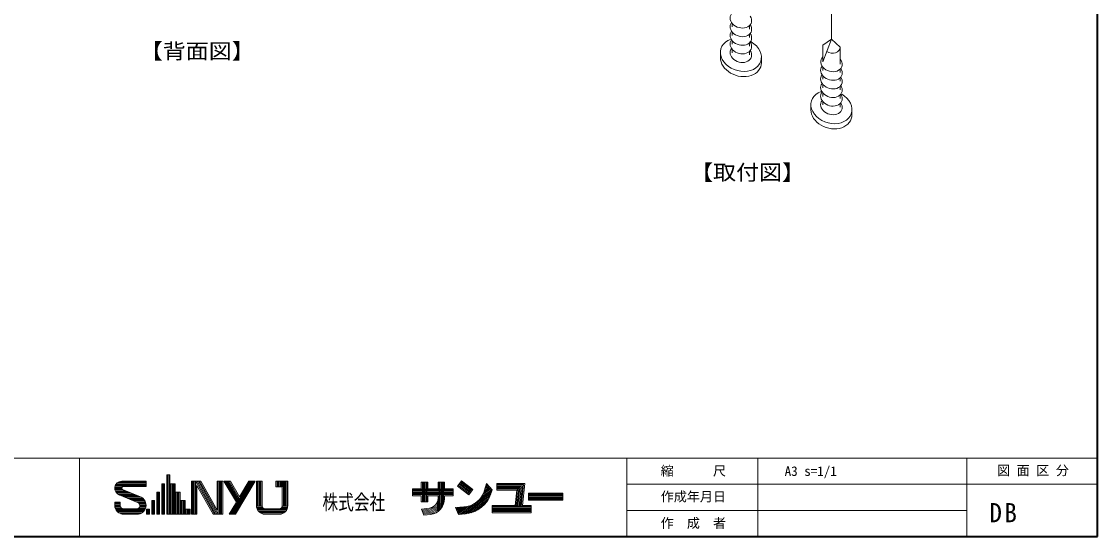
# Model space of a CAD drawing. Units: millimetres on the paper. Extents: x -195 to 195, y -138 to 138.
# Drawn here: x -11.1 to 194.8, y -137.5 to -38.9 of the extents above; entities that cross this region are included whole.
import ezdxf
from ezdxf.enums import TextEntityAlignment as Align

# ---------------------------------------------------------------- set-up
doc = ezdxf.new("R2010")
doc.units = ezdxf.units.MM
doc.linetypes.add('DOUBLE_CHAIN1', pattern=[8.8, 5, -1, 0.6, -0.6, 0.6, -1])
for name, color, linetype, lineweight in [('0-0_本体', 4, 'Continuous', 18), ('0-8_基準線', 4, 'DOUBLE_CHAIN1', 18), ('8-0_基準線', 4, 'Continuous', 18), ('8-1_ねじ', 4, 'Continuous', 18), ('F-0_図面枠', 4, 'Continuous', 18)]:
    doc.layers.add(name, color=color, linetype=linetype, lineweight=lineweight)
doc.layers.add('F-2_文字1', color=7, linetype='Continuous')
doc.layers.add('F-3_文字2', color=7, linetype='Continuous')
doc.styles.add('ＭＳ ゴシック', font='')
doc.styles.get('ＭＳ ゴシック').set_extended_font_data('MS Gothic')

msp = doc.modelspace()

# ---------------------------------------------------------------- linework, layer by layer
at = {"layer": '0-0_本体'}
for p, q in [((7.035, -127.472), (12.763, -127.472)), ((7.23, -127.261), (12.763, -127.261)), ((7.557, -127.05), (12.763, -127.05)), ((8.1, -126.928), (12.763, -126.928)), ((12.763, -127.961), (12.763, -126.928)), ((15.76, -127.394), (16.305, -127.394)), ((15.76, -133.256), (15.76, -127.394)), ((15.971, -133.256), (15.971, -127.394)), ((16.182, -133.256), (16.182, -127.394)), ((16.305, -133.256), (16.305, -127.394)), ((16.726, -125.729), (17.326, -125.729)), ((16.726, -133.256), (16.726, -125.729)), ((16.937, -133.256), (16.937, -125.729)), ((17.148, -133.256), (17.148, -125.729)), ((17.326, -127.394), (17.326, -125.729)), ((17.326, -127.394), (18.292, -127.394)), ((17.359, -133.256), (17.359, -127.394)), ((17.57, -133.256), (17.57, -127.394)), ((17.781, -133.256), (17.781, -127.394)), ((17.992, -133.256), (17.992, -127.394)), ((18.203, -133.256), (18.203, -127.394)), ((18.292, -129.015), (18.292, -127.394)), ((21.422, -126.928), (23.254, -126.928)), ((21.422, -133.256), (21.422, -126.928)), ((21.633, -133.256), (21.633, -126.928)), ((21.844, -133.256), (21.844, -126.928)), ((22.055, -133.256), (22.055, -126.928)), ((22.26, -126.904), (25.828, -133.256)), ((22.266, -133.256), (22.266, -126.928)), ((22.516, -126.928), (26.069, -133.256)), ((22.758, -126.928), (26.312, -133.256)), ((23, -126.928), (26.468, -133.105)), ((23.254, -126.928), (26.352, -132.444)), ((26.352, -132.444), (26.352, -126.928)), ((26.352, -126.928), (27.418, -126.928)), ((26.574, -133.256), (26.574, -126.928)), ((26.785, -133.256), (26.785, -126.928)), ((26.996, -133.256), (26.996, -126.928)), ((27.207, -133.256), (27.207, -126.928)), ((27.418, -133.256), (27.418, -126.928)), ((27.651, -126.928), (28.89, -126.928)), ((27.651, -126.928), (30.028, -130.934)), ((27.896, -126.928), (30.28, -130.945)), ((28.141, -126.928), (30.403, -130.738)), ((28.387, -126.928), (30.526, -130.532)), ((28.632, -126.928), (30.648, -130.325)), ((28.89, -126.928), (30.648, -129.89)), ((28.908, -133.256), (32.664, -126.928)), ((29.153, -133.256), (32.91, -126.928)), ((29.399, -133.256), (33.155, -126.928)), ((29.644, -133.256), (33.4, -126.928)), ((29.889, -133.256), (33.646, -126.928)), ((30.648, -129.89), (32.406, -126.928)), ((32.406, -126.928), (33.646, -126.928)), ((33.879, -131.591), (33.879, -126.928)), ((33.879, -126.928), (34.945, -126.928)), ((34.09, -131.719), (34.09, -126.928)), ((34.301, -131.719), (34.301, -126.928)), ((34.512, -131.719), (34.512, -126.928)), ((34.723, -131.719), (34.723, -126.928)), ((34.945, -131.591), (34.945, -126.928)), ((37.609, -126.928), (39.874, -126.928)), ((37.609, -127.994), (37.609, -126.928)), ((37.82, -127.994), (37.82, -126.928)), ((38.031, -127.994), (38.031, -126.928)), ((38.242, -127.994), (38.242, -126.928)), ((38.453, -127.994), (38.453, -126.928)), ((38.664, -127.994), (38.664, -126.928)), ((38.875, -127.994), (38.875, -126.928)), ((39.03, -131.719), (39.03, -126.928)), ((39.241, -131.719), (39.241, -126.928)), ((39.452, -131.719), (39.452, -126.928)), ((39.663, -131.719), (39.663, -126.928)), ((39.874, -131.591), (39.874, -126.928)), ((65.411, -128.373), (65.411, -127.121)), ((65.411, -127.121), (66.663, -127.121)), ((65.622, -130.845), (65.622, -127.121)), ((65.833, -130.845), (65.833, -127.121)), ((66.043, -130.845), (66.043, -127.121)), ((66.254, -130.845), (66.254, -127.121)), ((66.465, -130.845), (66.465, -127.121)), ((66.663, -128.373), (66.663, -127.121)), ((68.608, -127.121), (69.86, -127.121)), ((68.608, -128.373), (68.608, -127.121)), ((68.819, -132.531), (68.819, -127.121)), ((69.03, -132.324), (69.03, -127.121)), ((69.241, -132.072), (69.241, -127.121)), ((69.452, -131.751), (69.452, -127.121)), ((69.663, -131.301), (69.663, -127.121)), ((69.86, -128.373), (69.86, -127.121)), ((72.359, -127.85), (73.123, -126.857)), ((72.617, -127.515), (74.759, -129.163)), ((72.745, -127.348), (74.888, -128.996)), ((72.874, -127.181), (75.016, -128.829)), ((73.003, -127.014), (75.145, -128.662)), ((73.123, -126.857), (75.265, -128.505)), ((77.517, -128.636), (77.902, -127.351)), ((77.789, -127.729), (78.057, -127.533)), ((77.902, -127.351), (78.952, -128.577)), ((79.838, -128.604), (79.838, -127.351)), ((79.838, -127.351), (85.208, -127.351)), ((79.838, -127.562), (84.973, -127.562)), ((84.524, -131.689), (84.973, -127.562)), ((84.749, -131.57), (85.208, -127.351)), ((6.768, -128.316), (8.109, -128.316)), ((6.779, -128.105), (8.137, -128.105)), ((6.791, -128.527), (8.322, -128.527)), ((6.824, -127.894), (12.763, -127.894)), ((6.848, -128.738), (8.83, -128.738)), ((6.906, -127.683), (12.763, -127.683)), ((6.946, -128.949), (9.338, -128.949)), ((7.095, -129.16), (9.847, -129.16)), ((7.324, -129.371), (10.355, -129.371)), ((7.601, -129.526), (11.134, -130.991)), ((7.735, -129.582), (10.864, -129.582)), ((8.275, -128.508), (11.695, -129.926)), ((8.358, -127.961), (12.763, -127.961)), ((14.795, -133.256), (14.795, -129.015)), ((14.795, -129.015), (15.338, -129.015)), ((15.006, -133.256), (15.006, -129.015)), ((15.216, -133.256), (15.216, -129.015)), ((15.338, -133.256), (15.338, -129.015)), ((18.292, -129.015), (19.258, -129.015)), ((18.414, -133.256), (18.414, -129.015)), ((18.625, -133.256), (18.625, -129.015)), ((18.836, -133.256), (18.836, -129.015)), ((19.047, -133.256), (19.047, -129.015)), ((19.258, -130.636), (19.258, -129.015)), ((22.488, -133.256), (22.488, -127.741)), ((22.488, -127.741), (25.586, -133.256)), ((37.609, -127.994), (38.808, -127.994)), ((38.808, -131.591), (38.808, -127.994)), ((63.73, -128.373), (65.411, -128.373)), ((63.73, -129.691), (63.73, -128.373)), ((63.73, -128.426), (71.475, -128.426)), ((63.73, -128.637), (71.475, -128.637)), ((63.73, -128.848), (71.475, -128.848)), ((63.73, -129.059), (71.475, -129.059)), ((63.73, -129.27), (71.475, -129.27)), ((63.73, -129.48), (71.475, -129.48)), ((66.663, -128.373), (68.608, -128.373)), ((69.86, -128.373), (71.475, -128.373)), ((71.475, -129.691), (71.475, -128.373)), ((72.359, -127.85), (74.502, -129.498)), ((72.488, -127.683), (74.63, -129.33)), ((73.132, -133.235), (78.801, -129.079)), ((73.533, -133.203), (78.687, -129.425)), ((74.502, -129.498), (75.265, -128.505)), ((76.271, -130.673), (78.902, -128.744)), ((76.895, -129.953), (78.884, -128.496)), ((77.18, -129.484), (78.746, -128.336)), ((77.362, -129.088), (78.608, -128.175)), ((77.487, -128.735), (78.47, -128.014)), ((77.588, -128.4), (78.333, -127.854)), ((77.688, -128.065), (78.195, -127.693)), ((78.798, -129.092), (78.952, -128.577)), ((79.838, -127.773), (84.738, -127.773)), ((79.838, -127.984), (84.503, -127.984)), ((79.838, -128.195), (84.268, -128.195)), ((79.838, -128.406), (84.032, -128.406)), ((79.838, -128.604), (83.679, -128.604)), ((83.357, -131.57), (83.679, -128.604)), ((83.463, -131.689), (83.809, -128.512)), ((83.675, -131.689), (84.032, -128.406)), ((83.888, -131.689), (84.268, -128.195)), ((84.1, -131.689), (84.503, -127.984)), ((84.312, -131.689), (84.738, -127.773)), ((85.903, -130.548), (85.903, -129.23)), ((85.903, -129.23), (92.495, -129.23)), ((85.903, -129.388), (92.495, -129.388)), ((85.903, -129.599), (92.495, -129.599)), ((92.495, -130.548), (92.495, -129.23)), ((6.768, -130.925), (7.8, -130.925)), ((6.768, -131.524), (6.768, -130.925)), ((6.769, -131.058), (7.801, -131.058)), ((6.769, -131.269), (7.801, -131.269)), ((6.769, -131.48), (7.801, -131.48)), ((6.776, -131.691), (7.814, -131.691)), ((7.8, -131.558), (7.8, -130.925)), ((8.243, -129.793), (11.372, -129.793)), ((8.752, -130.003), (11.857, -130.003)), ((9.26, -130.214), (12.162, -130.214)), ((9.769, -130.425), (12.369, -130.425)), ((10.277, -130.636), (12.517, -130.636)), ((10.786, -130.847), (12.625, -130.847)), ((11.27, -131.058), (12.699, -131.058)), ((11.475, -131.269), (12.744, -131.269)), ((11.554, -131.48), (12.762, -131.48)), ((11.556, -131.691), (12.755, -131.691)), ((13.829, -130.636), (14.373, -130.636)), ((13.829, -133.256), (13.829, -130.636)), ((14.04, -133.256), (14.04, -130.636)), ((14.251, -133.256), (14.251, -130.636)), ((14.373, -133.256), (14.373, -130.636)), ((19.258, -130.636), (20.223, -130.636)), ((19.258, -133.256), (19.258, -130.636)), ((19.469, -133.256), (19.469, -130.636)), ((19.679, -133.256), (19.679, -130.636)), ((19.89, -133.256), (19.89, -130.636)), ((20.101, -133.256), (20.101, -130.636)), ((20.223, -132.257), (20.223, -130.636)), ((28.65, -133.256), (30.028, -130.934)), ((33.879, -131.613), (33.901, -131.613)), ((33.884, -131.719), (34.958, -131.719)), ((38.794, -131.719), (39.869, -131.719)), ((63.73, -129.691), (65.411, -129.691)), ((65.411, -130.845), (65.411, -129.691)), ((65.411, -130.845), (66.663, -130.845)), ((66.663, -129.691), (68.608, -129.691)), ((66.663, -130.845), (66.663, -129.691)), ((67.811, -131.733), (69.35, -131.541)), ((68.101, -131.484), (69.324, -131.332)), ((68.29, -131.248), (69.298, -131.123)), ((68.502, -132.62), (68.502, -130.827)), ((68.608, -130.22), (68.608, -129.691)), ((68.608, -132.62), (68.608, -130.223)), ((69.86, -129.691), (71.475, -129.691)), ((69.86, -130.215), (69.86, -129.691)), ((72.487, -133.184), (74.584, -131.648)), ((72.73, -133.268), (75.458, -131.269)), ((73.939, -133.167), (78.536, -129.797)), ((74.393, -133.096), (78.332, -130.209)), ((74.932, -132.962), (78.042, -130.683)), ((75.664, -132.687), (77.559, -131.298)), ((78.949, -132.954), (78.949, -131.57)), ((78.949, -131.57), (83.357, -131.57)), ((78.949, -131.689), (86.397, -131.689)), ((84.749, -131.57), (86.397, -131.57)), ((85.903, -129.81), (92.495, -129.81)), ((85.903, -130.021), (92.495, -130.021)), ((85.903, -130.232), (92.495, -130.232)), ((85.903, -130.443), (92.495, -130.443)), ((85.903, -130.548), (92.495, -130.548)), ((86.397, -132.954), (86.397, -131.57)), ((6.809, -131.902), (7.896, -131.902)), ((6.871, -132.113), (8.098, -132.113)), ((6.963, -132.324), (12.568, -132.324)), ((7.093, -132.535), (12.438, -132.535)), ((7.272, -132.746), (12.26, -132.746)), ((7.526, -132.957), (12.005, -132.957)), ((7.952, -133.168), (11.579, -133.168)), ((8.466, -132.224), (11, -132.224)), ((8.5, -133.256), (11.175, -133.256)), ((11.29, -132.113), (12.66, -132.113)), ((11.483, -131.902), (12.721, -131.902)), ((12.863, -133.256), (12.863, -132.257)), ((12.863, -132.257), (13.407, -132.257)), ((12.863, -133.256), (13.407, -133.256)), ((13.039, -133.256), (13.039, -132.257)), ((13.25, -133.256), (13.25, -132.257)), ((13.407, -133.256), (13.407, -132.257)), ((13.829, -133.256), (14.373, -133.256)), ((14.795, -133.256), (15.338, -133.256)), ((15.76, -133.256), (16.305, -133.256)), ((16.726, -133.256), (21.189, -133.256)), ((20.223, -132.257), (21.189, -132.257)), ((20.312, -133.256), (20.312, -132.257)), ((20.523, -133.256), (20.523, -132.257)), ((20.734, -133.256), (20.734, -132.257)), ((20.945, -133.256), (20.945, -132.257)), ((21.156, -133.256), (21.156, -132.257)), ((21.189, -133.256), (21.189, -132.257)), ((21.422, -133.256), (22.488, -133.256)), ((25.586, -133.256), (27.418, -133.256)), ((28.65, -133.256), (29.889, -133.256)), ((33.914, -131.93), (35.049, -131.93)), ((33.972, -132.141), (35.305, -132.141)), ((34.063, -132.351), (39.69, -132.351)), ((34.192, -132.562), (39.561, -132.562)), ((34.372, -132.773), (39.381, -132.773)), ((34.632, -132.984), (39.121, -132.984)), ((35.097, -133.195), (38.655, -133.195)), ((35.544, -132.191), (38.209, -132.191)), ((35.544, -133.256), (38.209, -133.256)), ((38.448, -132.141), (39.781, -132.141)), ((38.703, -131.93), (39.839, -131.93)), ((65.462, -132.238), (66.986, -132.048)), ((65.462, -132.238), (65.872, -133.449)), ((65.531, -132.442), (69.313, -131.971)), ((65.6, -132.646), (69.134, -132.206)), ((65.669, -132.85), (68.91, -132.446)), ((65.738, -133.054), (68.617, -132.695)), ((65.807, -133.258), (68.197, -132.96)), ((65.872, -133.449), (67.154, -133.289)), ((66.993, -132.047), (69.376, -131.751)), ((71.97, -131.966), (73.555, -131.837)), ((71.97, -131.966), (72.53, -133.284)), ((72.064, -132.187), (72.415, -131.93)), ((72.148, -132.387), (72.816, -131.897)), ((72.233, -132.586), (73.217, -131.865)), ((72.318, -132.785), (73.619, -131.832)), ((72.403, -132.985), (74.05, -131.777)), ((72.53, -133.284), (73.846, -133.178)), ((78.949, -131.9), (86.397, -131.9)), ((78.949, -132.111), (86.397, -132.111)), ((78.949, -132.322), (86.397, -132.322)), ((78.949, -132.533), (86.397, -132.533)), ((78.949, -132.744), (86.397, -132.744)), ((78.949, -132.954), (86.397, -132.954))]:
    msp.add_line(p, q, dxfattribs=at)
for centre, radius, start, end in [((8.118, -128.279), 1.35, 90.76968, 251.60579), ((8.384, -128.245), 0.284, 92.62549, 247.52919), ((73.281, -127.446), 4.4, 273.5696, 344.30289), ((73.277, -127.442), 5.762, 273.9684, 344.73839), ((8.5, -131.524), 1.732, 179.99979, 270.00009), ((8.466, -131.558), 0.666, 179.99979, 270.00009), ((10.932, -131.592), 0.632, 267.5421, 69.85329), ((11.032, -131.525), 1.731, 269.93188, 67.46921), ((35.544, -131.591), 1.665, 179.99979, 270.00009), ((35.544, -131.591), 0.6, 179.99979, 270.00009), ((38.209, -131.591), 0.6, 270.00009, 0), ((38.209, -131.591), 1.665, 270.00009, 0), ((66.757, -130.211), 1.851, 277.12369, 0.28418), ((66.757, -130.211), 3.103, 277.45369, 359.92859)]:
    msp.add_arc(centre, radius, start, end, dxfattribs=at)
at = {"layer": '8-0_基準線'}
msp.add_line((143.858, -34.5), (143.858, -42.31), dxfattribs=at)
at = {"layer": '8-1_ねじ'}
for p, q in [((124.869, -39.965), (124.869, -39.284)), ((124.869, -41.612), (124.869, -40.932)), ((128.205, -40.369), (128.205, -39.689)), ((124.869, -43.26), (124.869, -42.58)), ((128.205, -42.017), (128.205, -41.336)), ((128.205, -43.664), (128.205, -42.984)), ((143.858, -42.31), (142.189, -43.442)), ((142.189, -46.669), (143.858, -42.31)), ((143.858, -42.31), (145.526, -43.845)), ((122.611, -45.835), (122.611, -44.835)), ((124.869, -44.908), (124.869, -44.227)), ((128.205, -45.312), (128.205, -44.632)), ((142.189, -46.669), (142.189, -43.442)), ((145.526, -47.074), (145.526, -43.845)), ((130.463, -46.785), (130.463, -45.785)), ((142.189, -48.317), (142.189, -47.637)), ((142.189, -49.965), (142.189, -49.284)), ((145.526, -48.722), (145.526, -48.041)), ((142.189, -51.612), (142.189, -50.932)), ((145.526, -50.369), (145.526, -49.689)), ((145.526, -52.017), (145.526, -51.336)), ((142.189, -53.26), (142.189, -52.58)), ((145.526, -53.664), (145.526, -52.984)), ((139.932, -55.835), (139.932, -54.835)), ((142.189, -54.908), (142.189, -54.227)), ((145.526, -55.312), (145.526, -54.632)), ((147.783, -56.785), (147.783, -55.785))]:
    msp.add_line(p, q, dxfattribs=at)
for centre, major_axis, start_param, end_param in [((126.537, -38.519), (-2.003, 0.631), 5.9977585, 10.1865487), ((126.537, -40.167), (-2.003, 0.631), 5.9977585, 10.1865487), ((126.537, -41.815), (-2.003, 0.631), 5.9977585, 10.1865487), ((126.537, -45.31), (-3.815, 1.203), 5.4761391, 10.7081681), ((126.537, -43.462), (-2.003, 0.631), 5.9977585, 10.1865487), ((126.537, -45.11), (-2.003, 0.631), 5.9977585, 10.1865487), ((143.858, -43.644), (-1.621, 0.511), 1.2400831, 3.3800441), ((126.537, -46.31), (-3.815, 1.203), 0.2378925, 3.3800441), ((143.858, -46.872), (-2.003, 0.631), 5.8939015, 10.2904058), ((143.858, -48.519), (-2.003, 0.631), 5.9977585, 10.1865487), ((143.858, -50.167), (-2.003, 0.631), 5.9977585, 10.1865487), ((143.858, -51.815), (-2.003, 0.631), 5.9977585, 10.1865487), ((143.858, -55.31), (-3.815, 1.203), 5.4761391, 10.7081681), ((143.858, -53.462), (-2.003, 0.631), 5.9977585, 10.1865487), ((143.858, -55.11), (-2.003, 0.631), 5.9977585, 10.1865487), ((143.858, -56.31), (-3.815, 1.203), 0.2378925, 3.3800441)]:
    msp.add_ellipse(centre, major_axis=major_axis, ratio=0.77, start_param=start_param, end_param=end_param, dxfattribs=at)
at = {"layer": 'F-0_図面枠', "color": 7, "lineweight": 35}
for p, q in [((194.75, -137.5), (194.75, 137.5)), ((194.75, -132.5), (194.75, -132.5))]:
    msp.add_line(p, q, dxfattribs=at)
at = {"layer": 'F-0_図面枠'}
for p, q in [((-194.75, -122.5), (194.75, -122.5)), ((0, -122.5), (0, -137.5)), ((104.75, -137.5), (104.75, -122.5)), ((129.75, -137.5), (129.75, -122.5)), ((169.75, -137.5), (169.75, -122.5)), ((104.75, -127.5), (194.75, -127.5)), ((104.75, -132.5), (169.75, -132.5))]:
    msp.add_line(p, q, dxfattribs=at)
at = {"layer": 'F-0_図面枠', "color": 7, "lineweight": 35}
msp.add_lwpolyline([(-194.75, 137.5), (-194.75, -137.5), (194.75, -137.5)], dxfattribs=at)

# ---------------------------------------------------------------- texts
at = {"layer": '0-0_本体', "color": 7, "style": 'ＭＳ ゴシック', "width": 0.75}
msp.add_text('株式会社', height=2.933, dxfattribs=at).set_placement((46.49, -133.275), align=Align.BOTTOM_LEFT)
at = {"layer": '0-8_基準線', "color": 7, "style": 'ＭＳ ゴシック', "width": 1.1}
for s, p in [('【背面図】', (11.549, -46.95)), ('【取付図】', (116.808, -70.155))]:
    msp.add_text(s, height=2.933, dxfattribs=at).set_placement(p, align=Align.BOTTOM_LEFT)
at = {"layer": 'F-2_文字1', "style": 'ＭＳ ゴシック'}
for s, p in [('縮\u3000\u3000\u3000尺', (111.193, -126.398)), ('図 面 区 分', (175.538, -126.316)), ('作成年月日', (111.193, -131.325)), ('作\u3000成\u3000者', (111.193, -136.398))]:
    msp.add_text(s, height=1.833, dxfattribs=at).set_placement(p, align=Align.BOTTOM_LEFT)
at = {"layer": 'F-3_文字2', "style": 'ＭＳ ゴシック'}
msp.add_text('A3 s=1/1', height=1.833, dxfattribs=at).set_placement((134.91, -126.451), align=Align.BOTTOM_LEFT)
at = {"layer": 'F-3_文字2', "color": 3, "insert": (174.092, -134.774), "char_height": 3.666, "attachment_point": 7, "style": 'ＭＳ ゴシック'}
msp.add_mtext('\\T1.21;\\W0.95;DB', dxfattribs=at)

doc.saveas('drawing.dxf')
